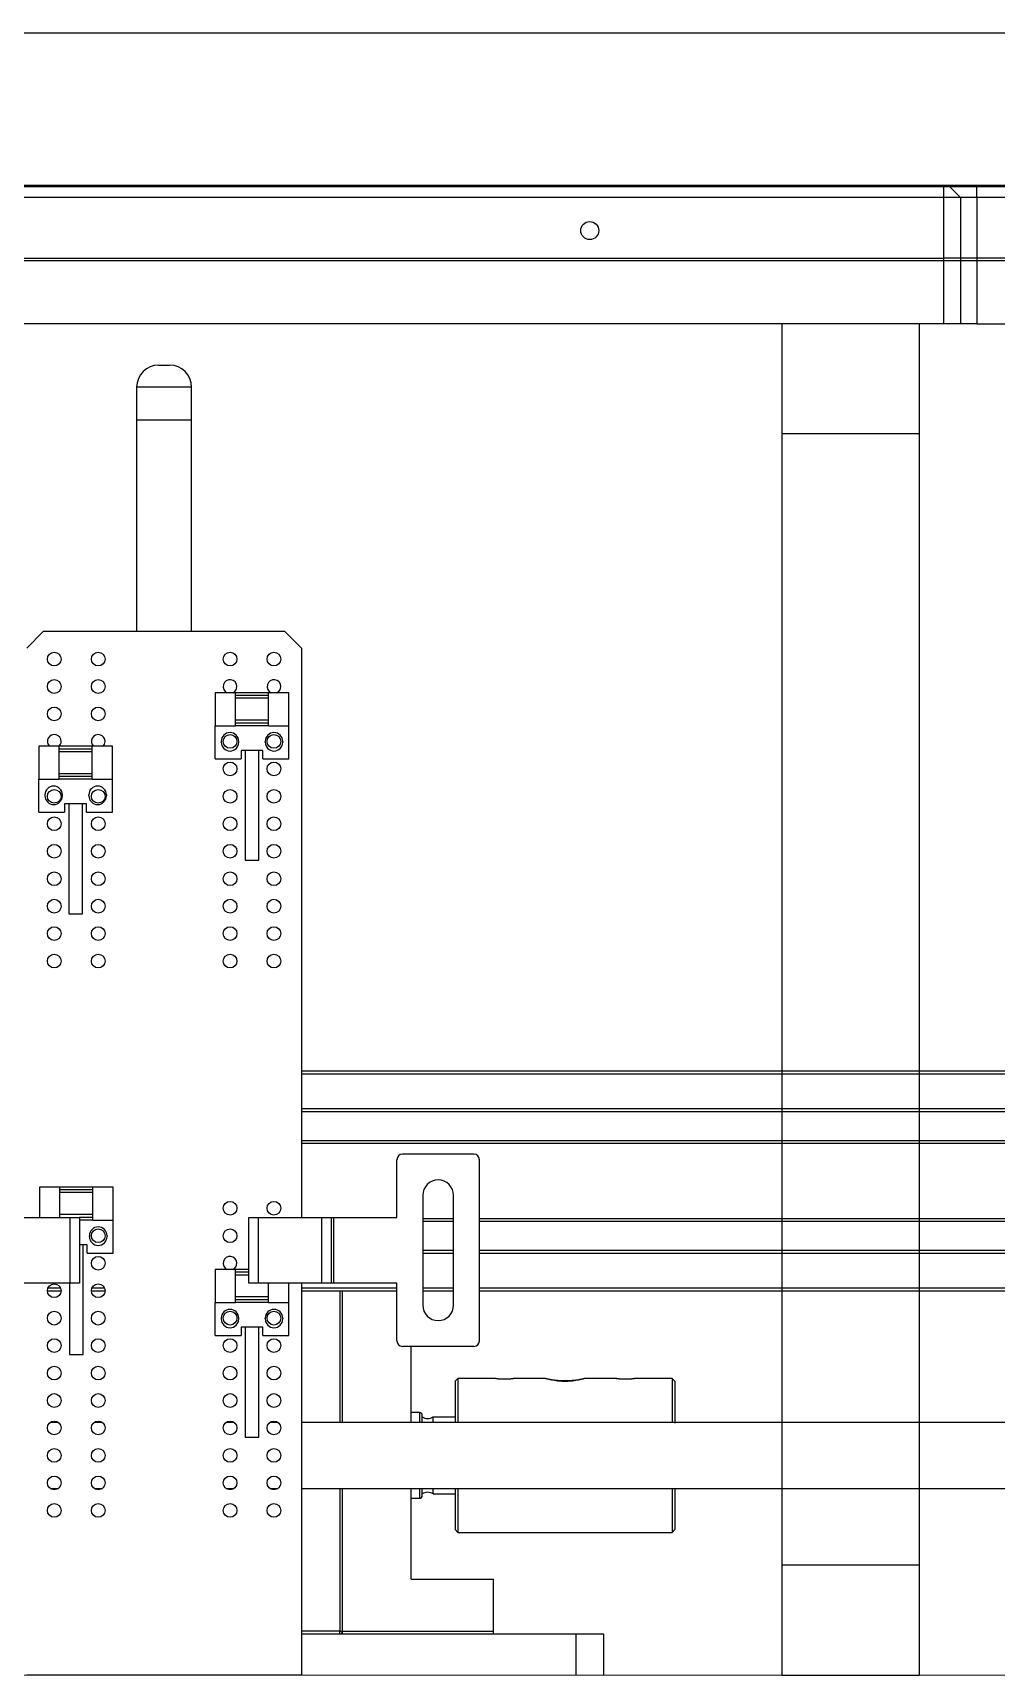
# Model space of a CAD drawing. Extents: x 500 to 100500, y -14500 to 21140.
# Drawn here: x 14026.8 to 14202.2, y -7259 to -6960 of the extents above; entities that cross this region are included whole.
import ezdxf

# ---------------------------------------------------------------- set-up
doc = ezdxf.new("R2010")
doc.units = 0
doc.linetypes.add('SLD-Solid', pattern=[0])
doc.layers.get('0').update_dxf_attribs({"linetype": 'CONTINUOUS'})
doc.layers.add('D', color=7, linetype='CONTINUOUS')
doc.layers.add('M06SMMF-001B', color=7, linetype='CONTINUOUS')
doc.layers.add('MODEL', color=7, linetype='SLD-Solid', lineweight=15)

# ---------------------------------------------------------------- blocks, each defined once
blk = doc.blocks.new('KSKDKFK')
at = {"layer": 'M06SMMF-001B'}
blk.add_line((-18468.91, -26698.19, -63.77), (-15968.91, -26698.19, -63.77), dxfattribs=at)
blk = doc.blocks.new('KCA$C73b08295')
at = {"layer": 'MODEL', "color": 1}
blk.add_line((707.5, 310), (227.5, 310), dxfattribs=at)
blk = doc.blocks.new('LP F')
at = {"color": 2}
for p, q in [((14594.07, -93593.54), (14596.07, -93593.54)), ((14590.07, -93597.54), (14590.07, -93603.54)), ((14600.07, -93597.54), (14590.07, -93597.54)), ((14600.07, -93603.54), (14600.07, -93597.54)), ((14590.07, -93603.54), (14590.07, -93642.04)), ((14600.07, -93603.54), (14590.07, -93603.54)), ((14600.07, -93642.04), (14600.07, -93603.54)), ((14573.07, -93642.04), (14570.07, -93645.04)), ((14617.07, -93642.04), (14573.07, -93642.04)), ((14620.07, -93645.04), (14617.07, -93642.04)), ((14620.07, -93645.04), (14620.07, -93748.69)), ((14604.37, -93653.19), (14604.37, -93659.19)), ((14608.07, -93653.19), (14604.37, -93653.19)), ((14608.07, -93659.19), (14608.07, -93653.19)), ((14614.07, -93653.19), (14608.07, -93653.19)), ((14614.07, -93653.69), (14608.07, -93653.69)), ((14614.07, -93654.19), (14608.07, -93654.19)), ((14614.07, -93659.19), (14614.07, -93653.19)), ((14617.77, -93653.19), (14614.07, -93653.19)), ((14617.77, -93659.19), (14617.77, -93653.19)), ((14614.07, -93658.19), (14608.07, -93658.19)), ((14614.07, -93658.69), (14608.07, -93658.69)), ((14604.37, -93659.19), (14608.07, -93659.19)), ((14604.37, -93665.19), (14604.37, -93659.19)), ((14614.07, -93659.19), (14608.07, -93659.19)), ((14614.07, -93659.19), (14617.77, -93659.19)), ((14617.77, -93665.19), (14617.77, -93659.19)), ((14572.26, -93662.93), (14572.26, -93668.93)), ((14575.96, -93662.93), (14572.26, -93662.93)), ((14575.96, -93668.93), (14575.96, -93662.93)), ((14581.96, -93662.93), (14575.96, -93662.93)), ((14581.96, -93663.43), (14575.96, -93663.43)), ((14581.96, -93663.93), (14575.96, -93663.93)), ((14581.96, -93668.93), (14581.96, -93662.93)), ((14585.66, -93662.93), (14581.96, -93662.93)), ((14585.66, -93668.93), (14585.66, -93662.93)), ((14605.47, -93662.04), (14605.47, -93662.19)), ((14608.67, -93662.19), (14608.67, -93662.04)), ((14613.07, -93663.69), (14609.07, -93663.69)), ((14609.07, -93663.69), (14609.07, -93665.19)), ((14609.82, -93663.69), (14609.82, -93683.69)), ((14612.32, -93683.69), (14612.32, -93663.69)), ((14613.07, -93665.19), (14613.07, -93663.69)), ((14613.47, -93662.19), (14613.47, -93662.04)), ((14616.67, -93662.04), (14616.67, -93662.19)), ((14604.37, -93665.19), (14609.07, -93665.19)), ((14613.07, -93665.19), (14617.77, -93665.19)), ((14572.26, -93668.93), (14575.96, -93668.93)), ((14572.26, -93674.93), (14572.26, -93668.93)), ((14581.96, -93667.93), (14575.96, -93667.93)), ((14581.96, -93668.43), (14575.96, -93668.43)), ((14581.96, -93668.93), (14575.96, -93668.93)), ((14581.96, -93668.93), (14585.66, -93668.93)), ((14585.66, -93674.93), (14585.66, -93668.93)), ((14573.36, -93671.78), (14573.36, -93671.93)), ((14576.56, -93671.93), (14576.56, -93671.78)), ((14580.96, -93673.43), (14576.96, -93673.43)), ((14576.96, -93673.43), (14576.96, -93674.93)), ((14577.71, -93673.43), (14577.71, -93693.43)), ((14580.21, -93693.43), (14580.21, -93673.43)), ((14580.96, -93674.93), (14580.96, -93673.43)), ((14581.36, -93671.93), (14581.36, -93671.78)), ((14584.56, -93671.78), (14584.56, -93671.93)), ((14572.26, -93674.93), (14576.96, -93674.93)), ((14580.96, -93674.93), (14585.66, -93674.93)), ((14609.82, -93683.69), (14612.32, -93683.69)), ((14577.71, -93693.43), (14580.21, -93693.43)), ((14620.07, -93722.04), (14850.57, -93722.04)), ((14620.07, -93722.54), (15052.57, -93722.54)), ((14620.07, -93728.89), (15052.57, -93728.89)), ((14620.07, -93729.39), (15052.57, -93729.39)), ((14620.07, -93734.69), (15052.57, -93734.69)), ((14620.07, -93735.19), (15052.57, -93735.19)), ((14637.47, -93748.69), (14637.47, -93738.19)), ((14651.47, -93737.19), (14638.47, -93737.19)), ((14652.47, -93771.19), (14652.47, -93738.19)), ((14572.37, -93743.19), (14572.37, -93748.69)), ((14576.07, -93743.19), (14572.37, -93743.19)), ((14576.07, -93748.69), (14576.07, -93743.19)), ((14582.07, -93743.19), (14576.07, -93743.19)), ((14582.07, -93743.69), (14576.07, -93743.69)), ((14582.07, -93744.19), (14576.07, -93744.19)), ((14582.07, -93749.19), (14582.07, -93743.19)), ((14585.77, -93743.19), (14582.07, -93743.19)), ((14585.77, -93749.19), (14585.77, -93743.19)), ((14642.17, -93744.69), (14642.17, -93764.69)), ((14647.77, -93764.69), (14647.77, -93744.69)), ((14582.07, -93748.19), (14576.07, -93748.19)), ((14566.37, -93748.69), (14577.97, -93748.69)), ((14577.97, -93760.69), (14577.97, -93748.69)), ((14577.97, -93748.69), (14579.67, -93748.69)), ((14582.07, -93748.69), (14579.67, -93748.69)), ((14579.67, -93748.69), (14579.67, -93760.69)), ((14582.07, -93749.19), (14579.67, -93749.19)), ((14582.07, -93749.19), (14585.77, -93749.19)), ((14585.77, -93755.19), (14585.77, -93749.19)), ((14610.47, -93760.69), (14610.47, -93748.69)), ((14610.47, -93748.69), (14612.17, -93748.69)), ((14612.17, -93748.69), (14612.17, -93760.69)), ((14612.17, -93748.69), (14623.77, -93748.69)), ((14623.77, -93760.69), (14623.77, -93748.69)), ((14623.77, -93748.69), (14625.47, -93748.69)), ((14625.47, -93748.69), (14625.47, -93760.69)), ((14625.47, -93748.69), (14625.97, -93748.69)), ((14625.97, -93760.69), (14625.97, -93748.69)), ((14625.97, -93748.69), (14637.47, -93748.69)), ((14642.17, -93748.89), (14647.77, -93748.89)), ((14642.17, -93749.39), (14647.77, -93749.39)), ((14652.47, -93748.89), (15052.57, -93748.89)), ((14652.47, -93749.39), (15052.57, -93749.39)), ((14581.07, -93753.69), (14579.67, -93753.69)), ((14580.32, -93773.69), (14580.32, -93753.69)), ((14581.07, -93755.19), (14581.07, -93753.69)), ((14581.47, -93752.19), (14581.47, -93752.04)), ((14584.67, -93752.04), (14584.67, -93752.19)), ((14581.07, -93755.19), (14585.77, -93755.19)), ((14642.17, -93754.69), (14647.77, -93754.69)), ((14642.17, -93755.19), (14647.77, -93755.19)), ((14652.47, -93754.69), (15052.57, -93754.69)), ((14652.47, -93755.19), (15052.57, -93755.19)), ((14604.37, -93758.19), (14604.37, -93764.19)), ((14608.07, -93758.19), (14604.37, -93758.19)), ((14608.07, -93764.19), (14608.07, -93758.19)), ((14610.47, -93758.19), (14608.07, -93758.19)), ((14610.47, -93758.69), (14608.07, -93758.69)), ((14610.47, -93759.19), (14608.07, -93759.19)), ((14577.97, -93760.69), (14566.37, -93760.69)), ((14573.82, -93762.04), (14576.32, -93762.04)), ((14573.93, -93761.54), (14576.22, -93761.54)), ((14577.82, -93760.69), (14577.82, -93773.69)), ((14579.67, -93760.69), (14577.97, -93760.69)), ((14581.82, -93762.04), (14584.32, -93762.04)), ((14581.93, -93761.54), (14584.22, -93761.54)), ((14614.07, -93763.19), (14608.07, -93763.19)), ((14612.17, -93760.69), (14610.47, -93760.69)), ((14623.77, -93760.69), (14612.17, -93760.69)), ((14614.07, -93764.19), (14614.07, -93760.69)), ((14617.77, -93764.19), (14617.77, -93760.69)), ((14620.07, -93760.69), (14620.07, -93832.04)), ((14620.07, -93761.54), (14637.47, -93761.54)), ((14620.07, -93762.04), (14637.47, -93762.04)), ((14625.47, -93760.69), (14623.77, -93760.69)), ((14625.97, -93760.69), (14625.47, -93760.69)), ((14637.47, -93760.69), (14625.97, -93760.69)), ((14627.07, -93762.04), (14627.07, -93786.04)), ((14627.57, -93786.04), (14627.57, -93762.04)), ((14637.47, -93771.19), (14637.47, -93760.69)), ((14642.17, -93761.54), (14647.77, -93761.54)), ((14642.17, -93762.04), (14647.77, -93762.04)), ((14652.47, -93761.54), (15052.57, -93761.54)), ((14652.47, -93762.04), (15052.57, -93762.04)), ((14604.37, -93764.19), (14608.07, -93764.19)), ((14604.37, -93770.19), (14604.37, -93764.19)), ((14614.07, -93763.69), (14608.07, -93763.69)), ((14614.07, -93764.19), (14608.07, -93764.19)), ((14614.07, -93764.19), (14617.77, -93764.19)), ((14617.77, -93770.19), (14617.77, -93764.19)), ((14605.47, -93767.04), (14605.47, -93767.19)), ((14608.67, -93767.19), (14608.67, -93767.04)), ((14613.07, -93768.69), (14609.07, -93768.69)), ((14609.07, -93768.69), (14609.07, -93770.19)), ((14609.82, -93768.69), (14609.82, -93788.69)), ((14612.32, -93788.69), (14612.32, -93768.69)), ((14613.07, -93770.19), (14613.07, -93768.69)), ((14613.47, -93767.19), (14613.47, -93767.04)), ((14616.67, -93767.04), (14616.67, -93767.19)), ((14604.37, -93770.19), (14609.07, -93770.19)), ((14613.07, -93770.19), (14617.77, -93770.19)), ((14651.47, -93772.19), (14638.47, -93772.19)), ((14640.07, -93786.04), (14640.07, -93772.19)), ((14577.82, -93773.69), (14580.32, -93773.69)), ((14648.57, -93778.04), (14648.07, -93778.54)), ((14655.51, -93778.04), (14648.57, -93778.04)), ((14648.57, -93778.04), (14648.57, -93786.04)), ((14648.57, -93778.04), (14648.57, -93778.04)), ((14664.6, -93778.04), (14658.63, -93778.04)), ((14677.51, -93778.04), (14671.54, -93778.04)), ((14687.57, -93778.04), (14680.63, -93778.04)), ((14688.07, -93778.54), (14687.57, -93778.04)), ((14687.57, -93778.04), (14687.57, -93786.04)), ((14687.57, -93778.04), (14687.57, -93778.04)), ((14648.07, -93778.54), (14648.07, -93786.04)), ((14648.07, -93778.54), (14648.07, -93778.54)), ((14688.07, -93778.54), (14688.07, -93786.19)), ((14688.07, -93778.54), (14688.07, -93778.54)), ((14641.57, -93784.24), (14640.07, -93784.24)), ((14641.57, -93784.24), (14641.57, -93786.04)), ((14575.82, -93786.04), (14574.32, -93786.04)), ((14583.82, -93786.04), (14582.32, -93786.04)), ((14607.82, -93786.04), (14606.32, -93786.04)), ((14615.82, -93786.04), (14614.32, -93786.04)), ((14764.07, -93786.04), (14620.07, -93786.04)), ((14642.07, -93786.04), (14642.07, -93784.74)), ((14648.07, -93785.04), (14644.07, -93785.04)), ((14644.07, -93786.04), (14644.07, -93785.04)), ((14609.82, -93788.69), (14612.32, -93788.69)), ((14574.32, -93798.04), (14575.82, -93798.04)), ((14582.32, -93798.04), (14583.82, -93798.04)), ((14606.32, -93798.04), (14607.82, -93798.04)), ((14614.32, -93798.04), (14615.82, -93798.04)), ((14620.07, -93798.04), (14764.07, -93798.04)), ((14627.07, -93798.04), (14627.07, -93824.04)), ((14627.57, -93824.04), (14627.57, -93798.04)), ((14640.07, -93814.54), (14640.07, -93798.04)), ((14641.57, -93798.04), (14641.57, -93799.84)), ((14642.07, -93799.34), (14642.07, -93798.04)), ((14644.07, -93799.04), (14644.07, -93798.04)), ((14644.07, -93799.04), (14648.07, -93799.04)), ((14648.07, -93798.04), (14648.07, -93805.54)), ((14648.57, -93798.04), (14648.57, -93806.04)), ((14687.57, -93798.04), (14687.57, -93806.04)), ((14688.07, -93798.04), (14688.07, -93805.54)), ((14640.07, -93799.84), (14641.57, -93799.84)), ((14648.07, -93805.54), (14648.57, -93806.04)), ((14648.57, -93806.04), (14687.57, -93806.04)), ((14687.57, -93806.04), (14688.07, -93805.54)), ((14640.07, -93814.54), (14655.07, -93814.54)), ((14655.07, -93824.04), (14655.07, -93814.54)), ((14627.07, -93824.04), (14620.07, -93824.04)), ((14620.07, -93824.54), (14670.07, -93824.54)), ((14627.07, -93824.54), (14627.07, -93824.04)), ((14627.07, -93824.04), (14627.57, -93824.04)), ((14627.57, -93824.04), (14655.07, -93824.04)), ((14627.57, -93824.54), (14627.57, -93824.04)), ((14655.07, -93824.54), (14655.07, -93824.04)), ((14670.07, -93832.04), (14670.07, -93824.54)), ((14670.07, -93824.54), (14675.07, -93824.54)), ((14675.07, -93824.54), (14675.07, -93832.04)), ((14620.07, -93832.04), (14570.07, -93832.04))]:
    blk.add_line(p, q, dxfattribs=at)
for centre in [(14575.07, -93647.04), (14583.07, -93647.04), (14607.07, -93647.04), (14615.07, -93647.04), (14575.07, -93652.04), (14583.07, -93652.04), (14575.07, -93657.04), (14583.07, -93657.04), (14607.07, -93662.04), (14615.07, -93662.04), (14607.07, -93667.04), (14615.07, -93667.04), (14575.07, -93672.04), (14583.07, -93672.04), (14607.07, -93672.04), (14615.07, -93672.04), (14575.07, -93677.04), (14583.07, -93677.04), (14607.07, -93677.04), (14615.07, -93677.04), (14575.07, -93682.04), (14583.07, -93682.04), (14607.07, -93682.04), (14615.07, -93682.04), (14575.07, -93687.04), (14583.07, -93687.04), (14607.07, -93687.04), (14615.07, -93687.04), (14575.07, -93692.04), (14583.07, -93692.04), (14607.07, -93692.04), (14615.07, -93692.04), (14575.07, -93697.04), (14583.07, -93697.04), (14607.07, -93697.04), (14615.07, -93697.04), (14575.07, -93702.04), (14583.07, -93702.04), (14607.07, -93702.04), (14615.07, -93702.04), (14607.07, -93747.04), (14615.07, -93747.04), (14583.07, -93752.04), (14607.07, -93752.04), (14583.07, -93757.04), (14575.07, -93762.04), (14583.07, -93762.04), (14575.07, -93767.04), (14583.07, -93767.04), (14607.07, -93767.04), (14615.07, -93767.04), (14575.07, -93772.04), (14583.07, -93772.04), (14607.07, -93772.04), (14615.07, -93772.04), (14575.07, -93777.04), (14583.07, -93777.04), (14607.07, -93777.04), (14615.07, -93777.04), (14575.07, -93782.04), (14583.07, -93782.04), (14607.07, -93782.04), (14615.07, -93782.04), (14575.07, -93787.04), (14583.07, -93787.04), (14607.07, -93787.04), (14615.07, -93787.04), (14575.07, -93792.04), (14583.07, -93792.04), (14607.07, -93792.04), (14615.07, -93792.04), (14575.07, -93797.04), (14583.07, -93797.04), (14607.07, -93797.04), (14615.07, -93797.04), (14575.07, -93802.04), (14583.07, -93802.04), (14607.07, -93802.04), (14615.07, -93802.04)]:
    blk.add_circle(centre, 1.25, dxfattribs=at)
for centre, radius, start, end in [((14594.07, -93597.54), 4, 90, 180), ((14596.07, -93597.54), 4, 0, 90), ((14607.07, -93652.04), 1.25, 0, 246.9261), ((14607.07, -93652.04), 1.25, 293.0739, 0), ((14615.07, -93652.04), 1.25, 0, 246.9261), ((14615.07, -93652.04), 1.25, 293.0739, 0), ((14575.07, -93662.04), 1.25, 0, 225.6027), ((14583.07, -93662.04), 1.25, 0, 225.6027), ((14607.07, -93662.04), 1.6, 0, 180), ((14615.07, -93662.04), 1.6, 0, 180), ((14575.07, -93662.04), 1.25, 314.3973, 0), ((14583.07, -93662.04), 1.25, 314.3973, 0), ((14607.07, -93662.19), 1.6, 180, 0), ((14615.07, -93662.19), 1.6, 180, 0), ((14574.96, -93671.78), 1.6, 0, 180), ((14582.96, -93671.78), 1.6, 0, 180), ((14574.96, -93671.93), 1.6, 180, 0), ((14582.96, -93671.93), 1.6, 180, 0), ((14638.47, -93738.19), 1, 90, 180), ((14651.47, -93738.19), 1, 0, 90), ((14644.97, -93744.69), 2.8, 0, 180), ((14583.07, -93752.04), 1.6, 0, 180), ((14583.07, -93752.19), 1.6, 180, 0), ((14607.07, -93757.04), 1.25, 0, 246.9261), ((14607.07, -93757.04), 1.25, 293.0739, 0), ((14607.07, -93767.04), 1.6, 0, 180), ((14615.07, -93767.04), 1.6, 0, 180), ((14644.97, -93764.69), 2.8, 180, 0), ((14607.07, -93767.19), 1.6, 180, 0), ((14615.07, -93767.19), 1.6, 180, 0), ((14638.47, -93771.19), 1, 180, 270), ((14651.47, -93771.19), 1, 270, 0), ((14641.57, -93784.74), 0.5, 0, 90), ((14643.07, -93783.47), 1.85, 237.3523, 302.6477), ((14643.07, -93800.6), 1.85, 57.3523, 122.6477), ((14641.57, -93799.34), 0.5, 270, 0), ((14627.07, -93824.04), 0.5, 270, 0)]:
    blk.add_arc(centre, radius, start, end, dxfattribs=at)
for points, knots in [([(14658.69, -93778.04), (14658.67, -93778.05), (14658.62, -93778.06), (14658.25, -93778.11), (14657.71, -93778.16), (14657.07, -93778.17), (14656.43, -93778.16), (14655.9, -93778.11), (14655.52, -93778.06), (14655.48, -93778.05), (14655.45, -93778.04)], [0, 0, 0, 0, 0.124982, 0.25, 0.375019, 0.5, 0.624981, 0.75, 0.875018, 1, 1, 1, 1]), ([(14655.45, -93778.04), (14655.48, -93778.04), (14655.52, -93778.03), (14655.9, -93778.06), (14656.43, -93778.09), (14657.07, -93778.1), (14657.71, -93778.09), (14658.25, -93778.06), (14658.62, -93778.03), (14658.67, -93778.04), (14658.69, -93778.04)], [0, 0, 0, 0, 0.124982, 0.25, 0.375019, 0.5, 0.624981, 0.75, 0.875018, 1, 1, 1, 1]), ([(14671.57, -93778.04), (14671.56, -93778.05), (14671.53, -93778.06), (14671.26, -93778.15), (14670.61, -93778.31), (14669.64, -93778.47), (14668.76, -93778.55), (14668.07, -93778.56), (14667.38, -93778.55), (14666.5, -93778.47), (14665.53, -93778.31), (14664.89, -93778.15), (14664.61, -93778.06), (14664.59, -93778.05), (14664.57, -93778.04)], [0, 0, 0, 0, 0.062532, 0.12524, 0.250002, 0.374767, 0.437509, 0.499999, 0.562459, 0.625233, 0.749998, 0.87476, 0.937462, 1, 1, 1, 1]), ([(14664.57, -93778.04), (14664.59, -93778.04), (14664.61, -93778.03), (14664.89, -93778.08), (14665.53, -93778.2), (14666.5, -93778.34), (14667.38, -93778.4), (14668.07, -93778.41), (14668.76, -93778.4), (14669.64, -93778.34), (14670.61, -93778.2), (14671.26, -93778.08), (14671.53, -93778.03), (14671.56, -93778.04), (14671.57, -93778.04)], [0, 0, 0, 0, 0.0625315, 0.1252396, 0.2500021, 0.3747671, 0.4375087, 0.4999995, 0.5624589, 0.6252326, 0.7499976, 0.8747601, 0.9374618, 1, 1, 1, 1]), ([(14680.69, -93778.04), (14680.67, -93778.05), (14680.62, -93778.06), (14680.25, -93778.11), (14679.71, -93778.16), (14679.07, -93778.17), (14678.43, -93778.16), (14677.9, -93778.11), (14677.52, -93778.06), (14677.48, -93778.05), (14677.45, -93778.04)], [0, 0, 0, 0, 0.1249818, 0.2500001, 0.3750186, 0.5, 0.6249814, 0.7499999, 0.8750182, 1, 1, 1, 1]), ([(14677.45, -93778.04), (14677.48, -93778.04), (14677.52, -93778.03), (14677.9, -93778.06), (14678.43, -93778.09), (14679.07, -93778.1), (14679.71, -93778.09), (14680.25, -93778.06), (14680.62, -93778.03), (14680.67, -93778.04), (14680.69, -93778.04)], [0, 0, 0, 0, 0.124982, 0.25, 0.375019, 0.5, 0.624981, 0.75, 0.875018, 1, 1, 1, 1])]:
    blk.add_open_spline(points, degree=3, knots=knots, dxfattribs=at)
blk = doc.blocks.new('SP F')
at = {"color": 3}
for p, q in [((14887.62, -97458.31), (15299.12, -97458.31)), ((15299.12, -97460.31), (15299.12, -97458.31)), ((15299.12, -97458.31), (15300.12, -97458.31)), ((15302.12, -97460.31), (15300.12, -97458.31)), ((15300.12, -97458.31), (15305.12, -97458.31)), ((15305.12, -97460.31), (15305.12, -97458.31)), ((15305.12, -97458.31), (15369.12, -97458.31)), ((15299.12, -97460.31), (14887.62, -97460.31)), ((15302.12, -97460.31), (15299.12, -97460.31)), ((15299.12, -97471.31), (15299.12, -97460.31)), ((15302.12, -97460.31), (15302.12, -97471.31)), ((15305.12, -97460.31), (15302.12, -97460.31)), ((15305.12, -97460.31), (15305.12, -97471.31)), ((15369.12, -97460.31), (15305.12, -97460.31)), ((14887.62, -97471.31), (15299.12, -97471.31)), ((15299.12, -97471.81), (14887.62, -97471.81)), ((15302.12, -97471.31), (15299.12, -97471.31)), ((15299.12, -97471.81), (15299.12, -97471.31)), ((15302.12, -97471.81), (15299.12, -97471.81)), ((15299.12, -97483.31), (15299.12, -97471.81)), ((15305.12, -97471.31), (15302.12, -97471.31)), ((15302.12, -97471.31), (15302.12, -97471.81)), ((15305.12, -97471.81), (15302.12, -97471.81)), ((15302.12, -97471.81), (15302.12, -97483.31)), ((15319.61, -97471.31), (15305.12, -97471.31)), ((15305.12, -97471.31), (15305.12, -97471.81)), ((15319.51, -97471.81), (15305.12, -97471.81)), ((15305.12, -97471.81), (15305.12, -97483.31)), ((15299.12, -97483.31), (14887.62, -97483.31)), ((15269.62, -97483.31), (15269.62, -97503.31)), ((15294.62, -97483.31), (15294.62, -97503.31)), ((15302.12, -97483.31), (15299.12, -97483.31)), ((15305.12, -97483.31), (15302.12, -97483.31)), ((15305.12, -97483.31), (15319.41, -97483.31)), ((15294.62, -97503.31), (15269.62, -97503.31)), ((15269.62, -97503.31), (15269.62, -97709.31)), ((15294.62, -97503.31), (15294.62, -97709.31)), ((15294.62, -97709.31), (15269.62, -97709.31)), ((15269.62, -97709.31), (15269.62, -97729.31)), ((15294.62, -97709.31), (15294.62, -97729.31)), ((15269.62, -97729.31), (15294.62, -97729.31))]:
    blk.add_line(p, q, dxfattribs=at)
blk.add_circle((15234.62, -97466.31), 1.65, dxfattribs=at)
blk = doc.blocks.new('glass 925')
at = {"color": 1, "elevation": -75.82}
blk.add_lwpolyline([(-6068.99, -93562.84), (-5143.99, -93562.84), (-5143.99, -93563.14), (-6068.99, -93563.14)], close=True, dxfattribs=at)

msp = doc.modelspace()

# ---------------------------------------------------------------- block references
at = {"color": 0}
for name, p in [('SP F', (-1106.4, 90470.27, -139.53)), ('glass 925', (19657.21, 86575.1, -63.71)), ('LP F', (-544.35, 86573, -139.53))]:
    msp.add_blockref(name, p, dxfattribs=at)
at = {"layer": 'D'}
msp.add_blockref('KSKDKFK', (30867.63, 19738.15, -55.27), dxfattribs=at)
at = {"layer": 'M06SMMF-001B'}
msp.add_blockref('KCA$C73b08295', (13583.22, -7569.04, -139.53), dxfattribs=at)

doc.saveas('drawing.dxf')
